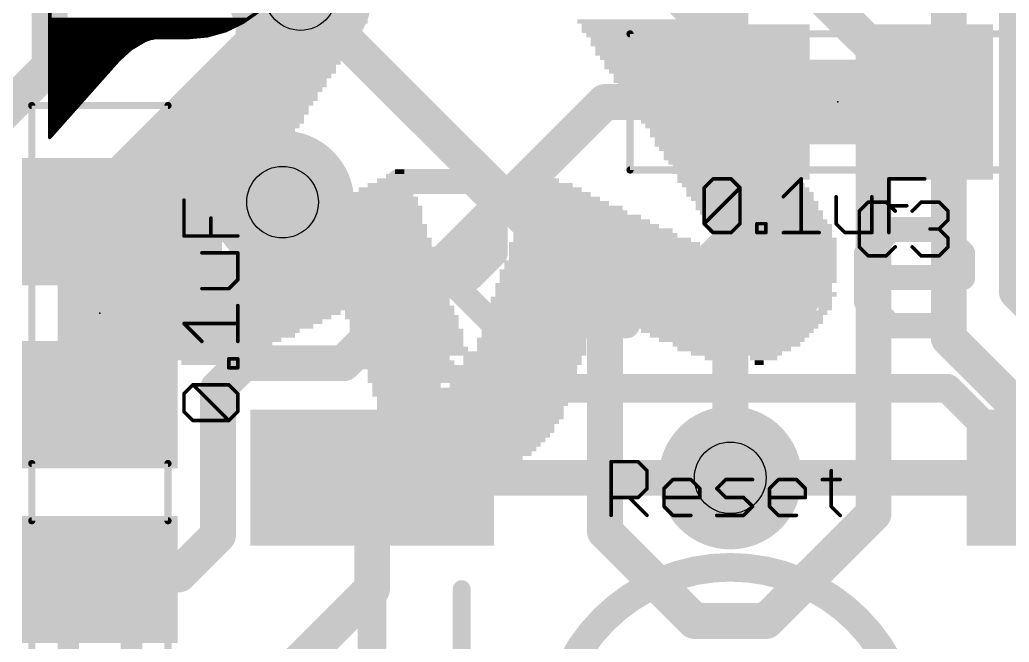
# Model space of a CAD drawing. Extents: x -32 to 75, y -15 to 35.
# Drawn here: x 3.85 to 10.87, y 3.41 to 7.82 of the extents above; entities that cross this region are included whole.
import ezdxf

# ---------------------------------------------------------------- set-up
doc = ezdxf.new("R2010")
doc.units = 0
for name, color, linetype in [('1', 12, 'CONTINUOUS'), ('16', 132, 'CONTINUOUS'), ('18', 110, 'CONTINUOUS'), ('21', 41, 'CONTINUOUS'), ('22', 40, 'CONTINUOUS'), ('23', 53, 'CONTINUOUS'), ('25', 253, 'CONTINUOUS'), ('27', 253, 'CONTINUOUS'), ('29', 253, 'CONTINUOUS'), ('31', 253, 'CONTINUOUS'), ('35', 253, 'CONTINUOUS'), ('39', 12, 'CONTINUOUS'), ('44', 253, 'CONTINUOUS'), ('51', 53, 'CONTINUOUS')]:
    doc.layers.add(name, color=color, linetype=linetype)

# ---------------------------------------------------------------- blocks, each defined once
blk = doc.blocks.new('RECT')
blk.add_solid([(-0.5, -0.5), (0.5, -0.5), (-0.5, 0.5), (0.5, 0.5)])
blk = doc.blocks.new('ROUNDV')
at = {"const_width": 0.5}
blk.add_lwpolyline([(0, -0.25, 1), (0, 0.25, 1), (0, -0.25)], format="xyb", dxfattribs=at)

msp = doc.modelspace()

# ---------------------------------------------------------------- linework, layer by layer
at = {"layer": '1', "const_width": 0.254}
for points in [[(8.89, 7.239), (8.89, 11.0491)], [(4.064, 7.493), (4.064, 9.271)], [(9.9454, 8.9548), (13.1701, 5.73)], [(4.4196, 6.5786), (5.842, 8.001)], [(3.556, 6.985), (4.064, 7.493)], [(9.002, 7.239), (9.002, 7.508)], [(6.1468, 5.3848), (8.001, 7.239)], [(8.001, 7.239), (9.002, 7.239)], [(9.002, 7.239), (8.89, 7.239)], [(4.4196, 6.3904), (4.4196, 6.5786)], [(5.715, 6.3858), (5.715, 6.5278)], [(4.4196, 5.0904), (5.715, 6.3858)], [(5.2578, 5.207), (5.4356, 5.3848)], [(5.4356, 5.3848), (6.1468, 5.3848)], [(5.2578, 4.1656), (5.2578, 5.207)], [(6.35, 4.572), (8.89, 4.572)], [(6.35, 3.7846), (6.35, 4.572)], [(8.89, 4.572), (11.43, 4.572)], [(4.9784, 3.8862), (5.2578, 4.1656)], [(4.4196, 3.8504), (4.4554, 3.8862)], [(4.4554, 3.8862), (4.9784, 3.8862)], [(5.1158, 2.5504), (6.35, 3.7846)]]:
    msp.add_lwpolyline(points, dxfattribs=at)
at = {"layer": '1', "const_width": 0.127}
for points in [[(4.1089, 7.4481, 1), (4.0191, 7.5379)], [(9.0655, 7.508, 1), (8.9385, 7.508)], [(4.0005, 7.493, 1), (4.1275, 7.493)], [(8.001, 7.3025, 1), (8.001, 7.1755)], [(8.0459, 7.1941, 1), (7.9561, 7.2839)], [(8.89, 7.3025, 1), (8.89, 7.1755)], [(8.8265, 7.239, 1), (8.9535, 7.239)], [(8.9385, 7.239, 1), (9.0655, 7.239)], [(9.002, 7.1755, 1), (9.002, 7.3025)], [(9.002, 7.1755, 1), (9.002, 7.3025)], [(4.4831, 6.5786, 1), (4.3561, 6.5786)], [(4.3747, 6.6235, 1), (4.4645, 6.5337)], [(5.7785, 6.5278, 1), (5.6515, 6.5278)], [(5.7599, 6.3409, 1), (5.6701, 6.4307)], [(4.3561, 6.3904, 1), (4.4831, 6.3904)], [(5.6515, 6.3858, 1), (5.7785, 6.3858)], [(5.4356, 5.4483, 1), (5.4356, 5.3213)], [(5.4805, 5.3399, 1), (5.3907, 5.4297)], [(6.1019, 5.4297, 1), (6.1917, 5.3399)], [(6.1468, 5.3213, 1), (6.1468, 5.4483)], [(5.3213, 5.207, 1), (5.1943, 5.207)], [(5.2129, 5.2519, 1), (5.3027, 5.1621)], [(4.3747, 5.1353, 1), (4.4645, 5.0455)], [(6.35, 4.6355, 1), (6.35, 4.5085)], [(6.4135, 4.572, 1), (6.2865, 4.572)], [(8.89, 4.6355, 1), (8.89, 4.5085)], [(8.89, 4.5085, 1), (8.89, 4.6355)], [(5.3027, 4.1207, 1), (5.2129, 4.2105)], [(5.1943, 4.1656, 1), (5.3213, 4.1656)], [(4.4554, 3.9497, 1), (4.4554, 3.8227)], [(4.5003, 3.8413, 1), (4.4105, 3.9311)], [(4.9784, 3.8227, 1), (4.9784, 3.9497)], [(4.3747, 3.8953, 1), (4.4645, 3.8055)], [(4.9335, 3.9311, 1), (5.0233, 3.8413)], [(6.3949, 3.7397, 1), (6.3051, 3.8295)], [(6.2865, 3.7846, 1), (6.4135, 3.7846)]]:
    msp.add_lwpolyline(points, format="xyb", dxfattribs=at)
at = {"layer": '16', "const_width": 0.254}
for points in [[(9.906, 7.62), (6.477, 11.049)], [(8.89, 7.62), (5.969, 10.541)], [(10.922, 5.8928), (10.922, 9.779)], [(10.4394, 8.4836), (10.4394, 5.5626)], [(5.842, 8.001), (8.001, 5.842)], [(8.89, 4.572), (8.89, 7.62)], [(9.906, 4.318), (9.906, 7.62)], [(8.001, 5.842), (8.001, 4.191)], [(12.3698, 4.445), (10.922, 5.8928)], [(10.4394, 5.5626), (12.192, 3.81)], [(9.144, 3.556), (9.906, 4.318)], [(8.001, 4.191), (8.636, 3.556)], [(8.636, 3.556), (9.144, 3.556)]]:
    msp.add_lwpolyline(points, dxfattribs=at)
at = {"layer": '16', "const_width": 0.127}
for points in [[(8.9535, 7.62, 1), (8.8265, 7.62)], [(8.8451, 7.5751, 1), (8.9349, 7.6649)], [(9.9695, 7.62, 1), (9.8425, 7.62)], [(9.8611, 7.5751, 1), (9.9509, 7.6649)], [(8.0645, 5.842, 1), (7.9375, 5.842)], [(10.9669, 5.9377, 1), (10.8771, 5.8479)], [(7.9561, 5.7971, 1), (8.0459, 5.8869)], [(10.8585, 5.8928, 1), (10.9855, 5.8928)], [(10.4843, 5.6075, 1), (10.3945, 5.5177)], [(10.3759, 5.5626, 1), (10.5029, 5.5626)], [(8.8265, 4.572, 1), (8.9535, 4.572)], [(9.9509, 4.2731, 1), (9.8611, 4.3629)], [(9.8425, 4.318, 1), (9.9695, 4.318)], [(8.0459, 4.2359, 1), (7.9561, 4.1461)], [(7.9375, 4.191, 1), (8.0645, 4.191)], [(8.636, 3.6195, 1), (8.636, 3.4925)], [(8.5911, 3.5111, 1), (8.6809, 3.6009)], [(9.0991, 3.6009, 1), (9.1889, 3.5111)], [(9.144, 3.4925, 1), (9.144, 3.6195)]]:
    msp.add_lwpolyline(points, format="xyb", dxfattribs=at)
at = {"layer": '21'}
for points, const_width in [([(4.0641, 8.5039), (4.0641, 6.9875)], 0.0254), ([(5.4357, 7.8054), (5.5514, 7.8871)], 0.0254), ([(4.0641, 7.8232), (5.4609, 7.8232)], 0.0254), ([(4.0641, 7.7978), (5.4201, 7.7978)], 0.0254), ([(5.3127, 7.7454), (5.4357, 7.8054)], 0.0254), ([(4.0641, 7.7724), (5.368, 7.7724)], 0.0254), ([(4.0641, 7.747), (5.3159, 7.747)], 0.0254), ([(4.0641, 7.7216), (5.2274, 7.7216)], 0.0254), ([(5.0445, 7.6962), (5.1808, 7.7086)], 0.0254), ([(5.1808, 7.7086), (5.3127, 7.7454)], 0.0254), ([(4.0641, 7.6962), (5.0445, 7.6962)], 0.0254), ([(4.0641, 7.6708), (4.7311, 7.6708)], 0.0254), ([(4.0641, 7.6454), (4.6884, 7.6454)], 0.0254), ([(4.6385, 7.6157), (4.7397, 7.6759)], 0.0254), ([(4.7397, 7.6759), (4.7769, 7.6894)], 0.0254), ([(4.7769, 7.6894), (4.8159, 7.6962)], 0.0254), ([(4.8159, 7.6962), (5.0445, 7.6962)], 0.0254), ([(4.0641, 7.62), (4.6457, 7.62)], 0.0254), ([(4.0641, 7.5946), (4.6154, 7.5946)], 0.0254), ([(4.0641, 7.5692), (4.5877, 7.5692)], 0.0254), ([(4.5517, 7.5362), (4.6385, 7.6157)], 0.0254), ([(4.0641, 7.5438), (4.56, 7.5438)], 0.0254), ([(4.0641, 6.9875), (4.5517, 7.5362)], 0.0254), ([(4.0641, 7.5184), (4.5359, 7.5184)], 0.0254), ([(4.0641, 7.493), (4.5133, 7.493)], 0.0254), ([(4.0641, 7.4676), (4.4907, 7.4676)], 0.0254), ([(4.0641, 7.4422), (4.4682, 7.4422)], 0.0254), ([(9.652, 7.2085), (9.652, 7.2695)], 0.4064), ([(4.0641, 7.4168), (4.4456, 7.4168)], 0.0254), ([(4.0641, 7.3914), (4.423, 7.3914)], 0.0254), ([(4.0641, 7.366), (4.4005, 7.366)], 0.0254), ([(4.0641, 7.3406), (4.3779, 7.3406)], 0.0254), ([(4.0641, 7.3152), (4.3553, 7.3152)], 0.0254), ([(4.0641, 7.2898), (4.3327, 7.2898)], 0.0254), ([(4.0641, 7.2644), (4.3102, 7.2644)], 0.0254), ([(4.0641, 7.239), (4.2876, 7.239)], 0.0254), ([(4.0641, 7.2136), (4.265, 7.2136)], 0.0254), ([(4.0641, 7.1882), (4.2424, 7.1882)], 0.0254), ([(4.0641, 7.1628), (4.2199, 7.1628)], 0.0254), ([(4.0641, 7.1374), (4.1973, 7.1374)], 0.0254), ([(4.0641, 7.112), (4.1747, 7.112)], 0.0254), ([(4.0641, 7.0866), (4.1522, 7.0866)], 0.0254), ([(4.0641, 7.0612), (4.1296, 7.0612)], 0.0254), ([(4.0641, 7.0358), (4.107, 7.0358)], 0.0254), ([(4.0641, 7.0104), (4.0844, 7.0104)], 0.0254), ([(6.5405, 5.6515), (6.5405, 6.6746)], 0.1778), ([(6.5405, 6.6746), (7.052, 6.6746)], 0.1778), ([(7.052, 6.6746), (7.2225, 6.5041)], 0.1778), ([(7.2225, 6.5041), (7.2225, 6.163)], 0.1778), ([(7.6454, 6.163), (7.816, 6.3335)], 0.1778), ([(7.816, 6.3335), (8.157, 6.3335)], 0.1778), ([(8.157, 6.3335), (8.3275, 6.163)], 0.1778), ([(8.7504, 6.163), (8.9209, 6.3335)], 0.1778), ([(8.9209, 6.3335), (9.4324, 6.3335)], 0.1778), ([(9.8553, 6.163), (10.0258, 6.3335)], 0.1778), ([(10.0258, 6.3335), (10.3669, 6.3335)], 0.1778), ([(10.3669, 6.3335), (10.5374, 6.163)], 0.1778), ([(7.2225, 6.163), (7.052, 5.9925)], 0.1778), ([(7.6454, 5.822), (7.6454, 6.163)], 0.1778), ([(8.3275, 6.163), (8.3275, 5.9925)], 0.1778), ([(8.9209, 5.9925), (8.7504, 6.163)], 0.1778), ([(9.8553, 5.822), (9.8553, 6.163)], 0.1778), ([(10.5374, 6.163), (10.5374, 5.9925)], 0.1778), ([(7.052, 5.9925), (6.5405, 5.9925)], 0.1778), ([(6.8815, 5.9925), (7.2225, 5.6515)], 0.1778), ([(8.3275, 5.9925), (7.6454, 5.9925)], 0.1778), ([(9.2619, 5.9925), (8.9209, 5.9925)], 0.1778), ([(9.4324, 5.822), (9.2619, 5.9925)], 0.1778), ([(10.5374, 5.9925), (9.8553, 5.9925)], 0.1778), ([(4.3891, 5.7404), (4.4501, 5.7404)], 0.4064), ([(7.816, 5.6515), (7.6454, 5.822)], 0.1778), ([(9.2619, 5.6515), (9.4324, 5.822)], 0.1778), ([(10.0258, 5.6515), (9.8553, 5.822)], 0.1778), ([(8.157, 5.6515), (7.816, 5.6515)], 0.1778), ([(8.7504, 5.6515), (9.2619, 5.6515)], 0.1778), ([(10.3669, 5.6515), (10.0258, 5.6515)], 0.1778), ([(7.35, 5.207), (10.43, 5.207)], 0.2032), ([(6.35, 1.427), (6.35, 3.907)], 0.2032)]:
    msp.add_lwpolyline(points, dxfattribs=dict(at, const_width=const_width))
for points, const_width in [([(4.0641, 7.8296, 1), (4.0641, 7.8168)], 0.0127), ([(4.0641, 7.8042, 1), (4.0641, 7.7915)], 0.0127), ([(5.4201, 7.7915, 1), (5.4201, 7.8042)], 0.0127), ([(5.432, 7.8106, 1), (5.4394, 7.8002)], 0.0127), ([(5.4385, 7.7997, 1), (5.4329, 7.8111)], 0.0127), ([(5.4609, 7.8168, 1), (5.4609, 7.8296)], 0.0127), ([(4.0641, 7.7788, 1), (4.0641, 7.766)], 0.0127), ([(4.0641, 7.7534, 1), (4.0641, 7.7407)], 0.0127), ([(4.0641, 7.728, 1), (4.0641, 7.7153)], 0.0127), ([(5.1791, 7.7147, 1), (5.1825, 7.7025)], 0.0127), ([(5.1814, 7.7023, 1), (5.1802, 7.7149)], 0.0127), ([(5.2274, 7.7153, 1), (5.2274, 7.728)], 0.0127), ([(5.3099, 7.7511, 1), (5.3154, 7.7397)], 0.0127), ([(5.3144, 7.7393, 1), (5.311, 7.7515)], 0.0127), ([(5.3159, 7.7407, 1), (5.3159, 7.7534)], 0.0127), ([(5.368, 7.766, 1), (5.368, 7.7788)], 0.0127), ([(4.0641, 7.7026, 1), (4.0641, 7.6898)], 0.0127), ([(4.0641, 7.6772, 1), (4.0641, 7.6645)], 0.0127), ([(4.0641, 7.6518, 1), (4.0641, 7.6391)], 0.0127), ([(4.6884, 7.6391, 1), (4.6884, 7.6518)], 0.0127), ([(4.7311, 7.6645, 1), (4.7311, 7.6772)], 0.0127), ([(4.7375, 7.6819, 1), (4.7419, 7.6699)], 0.0127), ([(4.7429, 7.6704, 1), (4.7365, 7.6814)], 0.0127), ([(4.7758, 7.6956, 1), (4.778, 7.6831)], 0.0127), ([(4.7791, 7.6834, 1), (4.7748, 7.6953)], 0.0127), ([(4.8159, 7.7026, 1), (4.8159, 7.6898)], 0.0127), ([(4.817, 7.6899, 1), (4.8148, 7.7025)], 0.0127), ([(5.0439, 7.7025, 1), (5.0451, 7.6899)], 0.0127), ([(5.0445, 7.6898, 1), (5.0445, 7.7026)], 0.0127), ([(5.0445, 7.6898, 1), (5.0445, 7.7026)], 0.0127), ([(4.0641, 7.6264, 1), (4.0641, 7.6136)], 0.0127), ([(4.0641, 7.601, 1), (4.0641, 7.5883)], 0.0127), ([(4.0641, 7.5756, 1), (4.0641, 7.5629)], 0.0127), ([(4.5877, 7.5629, 1), (4.5877, 7.5756)], 0.0127), ([(4.6154, 7.5883, 1), (4.6154, 7.601)], 0.0127), ([(4.6353, 7.6212, 1), (4.6417, 7.6103)], 0.0127), ([(4.6428, 7.6111, 1), (4.6342, 7.6204)], 0.0127), ([(4.6457, 7.6136, 1), (4.6457, 7.6264)], 0.0127), ([(4.0641, 7.5502, 1), (4.0641, 7.5374)], 0.0127), ([(4.0641, 7.5248, 1), (4.0641, 7.5121)], 0.0127), ([(4.5359, 7.5121, 1), (4.5359, 7.5248)], 0.0127), ([(4.5474, 7.5409, 1), (4.556, 7.5315)], 0.0127), ([(4.5564, 7.532, 1), (4.547, 7.5404)], 0.0127), ([(4.56, 7.5374, 1), (4.56, 7.5502)], 0.0127), ([(4.0641, 7.474, 1), (4.0641, 7.4612)], 0.0127), ([(4.0641, 7.4994, 1), (4.0641, 7.4867)], 0.0127), ([(4.0641, 7.4486, 1), (4.0641, 7.4359)], 0.0127), ([(4.4682, 7.4359, 1), (4.4682, 7.4486)], 0.0127), ([(4.4907, 7.4612, 1), (4.4907, 7.474)], 0.0127), ([(4.5133, 7.4867, 1), (4.5133, 7.4994)], 0.0127), ([(9.7536, 7.2695, 1), (9.5504, 7.2695)], 0.2032), ([(4.0641, 7.3978, 1), (4.0641, 7.385)], 0.0127), ([(4.0641, 7.4232, 1), (4.0641, 7.4104)], 0.0127), ([(4.0641, 7.3724, 1), (4.0641, 7.3597)], 0.0127), ([(4.4005, 7.3597, 1), (4.4005, 7.3724)], 0.0127), ([(4.423, 7.385, 1), (4.423, 7.3978)], 0.0127), ([(4.4456, 7.4104, 1), (4.4456, 7.4232)], 0.0127), ([(4.0641, 7.347, 1), (4.0641, 7.3342)], 0.0127), ([(4.0641, 7.3216, 1), (4.0641, 7.3088)], 0.0127), ([(4.0641, 7.2962, 1), (4.0641, 7.2835)], 0.0127), ([(4.3327, 7.2835, 1), (4.3327, 7.2962)], 0.0127), ([(4.3553, 7.3088, 1), (4.3553, 7.3216)], 0.0127), ([(4.3779, 7.3342, 1), (4.3779, 7.347)], 0.0127), ([(9.5504, 7.2085, 1), (9.7536, 7.2085)], 0.2032), ([(4.0641, 7.2708, 1), (4.0641, 7.258)], 0.0127), ([(4.0641, 7.2454, 1), (4.0641, 7.2327)], 0.0127), ([(4.2876, 7.2327, 1), (4.2876, 7.2454)], 0.0127), ([(4.3102, 7.258, 1), (4.3102, 7.2708)], 0.0127), ([(4.0641, 7.1946, 1), (4.0641, 7.1818)], 0.0127), ([(4.0641, 7.22, 1), (4.0641, 7.2073)], 0.0127), ([(4.0641, 7.1692, 1), (4.0641, 7.1565)], 0.0127), ([(4.2199, 7.1565, 1), (4.2199, 7.1692)], 0.0127), ([(4.2424, 7.1818, 1), (4.2424, 7.1946)], 0.0127), ([(4.265, 7.2073, 1), (4.265, 7.22)], 0.0127), ([(4.0641, 7.1184, 1), (4.0641, 7.1056)], 0.0127), ([(4.0641, 7.1438, 1), (4.0641, 7.1311)], 0.0127), ([(4.0641, 7.093, 1), (4.0641, 7.0803)], 0.0127), ([(4.1522, 7.0803, 1), (4.1522, 7.093)], 0.0127), ([(4.1747, 7.1056, 1), (4.1747, 7.1184)], 0.0127), ([(4.1973, 7.1311, 1), (4.1973, 7.1438)], 0.0127), ([(4.0641, 7.0422, 1), (4.0641, 7.0294)], 0.0127), ([(4.0641, 7.0676, 1), (4.0641, 7.0549)], 0.0127), ([(4.0641, 7.0168, 1), (4.0641, 7.0041)], 0.0127), ([(4.0844, 7.0041, 1), (4.0844, 7.0168)], 0.0127), ([(4.107, 7.0294, 1), (4.107, 7.0422)], 0.0127), ([(4.1296, 7.0549, 1), (4.1296, 7.0676)], 0.0127), ([(4.0577, 6.9875, 1), (4.0705, 6.9875)], 0.0127), ([(4.0594, 6.9917, 1), (4.0688, 6.9833)], 0.0127), ([(6.585, 6.6746, 1), (6.4961, 6.6746)], 0.0889), ([(6.5405, 6.719, 1), (6.5405, 6.6301)], 0.0889), ([(7.0835, 6.706, 1), (7.0206, 6.6431)], 0.0889), ([(7.052, 6.6301, 1), (7.052, 6.719)], 0.0889), ([(7.267, 6.5041, 1), (7.1781, 6.5041)], 0.0889), ([(7.1911, 6.4726, 1), (7.254, 6.5355)], 0.0889), ([(7.816, 6.378, 1), (7.816, 6.2891)], 0.0889), ([(7.8474, 6.3021, 1), (7.7845, 6.365)], 0.0889), ([(8.1884, 6.365, 1), (8.1255, 6.3021)], 0.0889), ([(8.157, 6.2891, 1), (8.157, 6.378)], 0.0889), ([(8.9209, 6.378, 1), (8.9209, 6.2891)], 0.0889), ([(8.9523, 6.3021, 1), (8.8895, 6.365)], 0.0889), ([(9.4324, 6.2891, 1), (9.4324, 6.378)], 0.0889), ([(10.0258, 6.378, 1), (10.0258, 6.2891)], 0.0889), ([(10.0573, 6.3021, 1), (9.9944, 6.365)], 0.0889), ([(10.3983, 6.365, 1), (10.3354, 6.3021)], 0.0889), ([(10.3669, 6.2891, 1), (10.3669, 6.378)], 0.0889), ([(7.254, 6.1316, 1), (7.1911, 6.1945)], 0.0889), ([(7.6899, 6.163, 1), (7.601, 6.163)], 0.0889), ([(8.3719, 6.163, 1), (8.283, 6.163)], 0.0889), ([(8.7818, 6.1945, 1), (8.719, 6.1316)], 0.0889), ([(9.8998, 6.163, 1), (9.8109, 6.163)], 0.0889), ([(10.5818, 6.163, 1), (10.4929, 6.163)], 0.0889), ([(7.1781, 6.163, 1), (7.267, 6.163)], 0.0889), ([(7.614, 6.1945, 1), (7.6769, 6.1316)], 0.0889), ([(8.2961, 6.1316, 1), (8.3589, 6.1945)], 0.0889), ([(8.719, 6.1945, 1), (8.7818, 6.1316)], 0.0889), ([(9.8239, 6.1945, 1), (9.8868, 6.1316)], 0.0889), ([(10.5059, 6.1316, 1), (10.5688, 6.1945)], 0.0889), ([(6.5405, 6.037, 1), (6.5405, 5.9481)], 0.0889), ([(6.913, 6.024, 1), (6.8501, 5.9611)], 0.0889), ([(7.0206, 6.024, 1), (7.0835, 5.9611)], 0.0889), ([(7.052, 5.9481, 1), (7.052, 6.037)], 0.0889), ([(7.6454, 6.037, 1), (7.6454, 5.9481)], 0.0889), ([(8.283, 5.9925, 1), (8.3719, 5.9925)], 0.0889), ([(8.3275, 5.9481, 1), (8.3275, 6.037)], 0.0889), ([(8.9209, 6.037, 1), (8.9209, 5.9481)], 0.0889), ([(8.8895, 5.9611, 1), (8.9523, 6.024)], 0.0889), ([(9.2934, 6.024, 1), (9.2305, 5.9611)], 0.0889), ([(9.2619, 5.9481, 1), (9.2619, 6.037)], 0.0889), ([(9.8553, 6.037, 1), (9.8553, 5.9481)], 0.0889), ([(10.4929, 5.9925, 1), (10.5818, 5.9925)], 0.0889), ([(10.5374, 5.9481, 1), (10.5374, 6.037)], 0.0889), ([(4.3891, 5.842, 1), (4.3891, 5.6388)], 0.2032), ([(4.4501, 5.6388, 1), (4.4501, 5.842)], 0.2032), ([(7.6769, 5.8534, 1), (7.614, 5.7906)], 0.0889), ([(9.4639, 5.7906, 1), (9.401, 5.8534)], 0.0889), ([(9.401, 5.7906, 1), (9.4639, 5.8534)], 0.0889), ([(9.8868, 5.8534, 1), (9.8239, 5.7906)], 0.0889), ([(7.601, 5.822, 1), (7.6899, 5.822)], 0.0889), ([(9.8109, 5.822, 1), (9.8998, 5.822)], 0.0889), ([(6.4961, 5.6515, 1), (6.585, 5.6515)], 0.0889), ([(7.1911, 5.6201, 1), (7.254, 5.6829)], 0.0889), ([(7.816, 5.696, 1), (7.816, 5.6071)], 0.0889), ([(7.7845, 5.6201, 1), (7.8474, 5.6829)], 0.0889), ([(8.157, 5.6071, 1), (8.157, 5.696)], 0.0889), ([(8.7504, 5.696, 1), (8.7504, 5.6071)], 0.0889), ([(9.2305, 5.6829, 1), (9.2934, 5.6201)], 0.0889), ([(9.2619, 5.6071, 1), (9.2619, 5.696)], 0.0889), ([(10.0258, 5.696, 1), (10.0258, 5.6071)], 0.0889), ([(9.9944, 5.6201, 1), (10.0573, 5.6829)], 0.0889), ([(10.3669, 5.6071, 1), (10.3669, 5.696)], 0.0889), ([(7.35, 5.2578, 1), (7.35, 5.1562)], 0.1016), ([(10.43, 5.1562, 1), (10.43, 5.2578)], 0.1016), ([(6.4008, 3.907, 1), (6.2992, 3.907)], 0.1016), ([(8.89, 1.397, 1), (8.89, 3.937, 1), (8.89, 1.397)], 0.2032)]:
    msp.add_lwpolyline(points, format="xyb", dxfattribs=dict(at, const_width=const_width))
at = {"layer": '23'}
for p in [(9.652, 7.239), (4.064, 6.985), (4.4196, 5.7404)]:
    msp.add_point(p, dxfattribs=at)
at = {"layer": '25', "const_width": 0.0254}
for points in [[(9.8688, 6.5281), (9.8053, 6.4646)], [(9.9959, 6.5281), (9.8688, 6.5281)], [(10.0595, 6.4646), (9.9959, 6.5281)], [(10.1795, 6.4646), (10.243, 6.5281)], [(10.243, 6.5281), (10.3702, 6.5281)], [(10.3702, 6.5281), (10.4337, 6.4646)], [(9.8053, 6.4646), (9.8053, 6.2104)], [(10.4337, 6.4646), (10.4337, 6.401)], [(10.4337, 6.401), (10.3702, 6.3375)], [(10.3702, 6.3375), (10.3066, 6.3375)], [(10.3702, 6.3375), (10.4337, 6.2739)], [(10.4337, 6.2739), (10.4337, 6.2104)], [(9.8053, 6.2104), (9.8688, 6.1468)], [(9.9959, 6.1468), (10.0595, 6.2104)], [(10.243, 6.1468), (10.1795, 6.2104)], [(10.4337, 6.2104), (10.3702, 6.1468)], [(9.8688, 6.1468), (9.9959, 6.1468)], [(10.3702, 6.1468), (10.243, 6.1468)]]:
    msp.add_lwpolyline(points, dxfattribs=at)
at = {"layer": '25', "const_width": 0.0127}
for points in [[(9.8688, 6.5345, 1), (9.8688, 6.5218)], [(9.8733, 6.5236, 1), (9.8643, 6.5326)], [(10.0004, 6.5326, 1), (9.9915, 6.5236)], [(9.9959, 6.5218, 1), (9.9959, 6.5345)], [(10.243, 6.5345, 1), (10.243, 6.5218)], [(10.2475, 6.5236, 1), (10.2386, 6.5326)], [(10.3746, 6.5326, 1), (10.3657, 6.5236)], [(10.3702, 6.5218, 1), (10.3702, 6.5345)], [(9.8116, 6.4646, 1), (9.7989, 6.4646)], [(9.8008, 6.4691, 1), (9.8098, 6.4601)], [(10.055, 6.4601, 1), (10.064, 6.4691)], [(10.175, 6.4691, 1), (10.184, 6.4601)], [(10.4401, 6.4646, 1), (10.4274, 6.4646)], [(10.4292, 6.4601, 1), (10.4382, 6.4691)], [(10.4274, 6.401, 1), (10.4401, 6.401)], [(10.4382, 6.3965, 1), (10.4292, 6.4055)], [(10.3066, 6.3438, 1), (10.3066, 6.3311)], [(10.3746, 6.342, 1), (10.3657, 6.333)], [(10.3657, 6.342, 1), (10.3746, 6.333)], [(10.3702, 6.3311, 1), (10.3702, 6.3438)], [(10.4401, 6.2739, 1), (10.4274, 6.2739)], [(10.4292, 6.2694, 1), (10.4382, 6.2784)], [(9.8098, 6.2148, 1), (9.8008, 6.2059)], [(9.7989, 6.2104, 1), (9.8116, 6.2104)], [(10.064, 6.2059, 1), (10.055, 6.2148)], [(10.184, 6.2148, 1), (10.175, 6.2059)], [(10.4274, 6.2104, 1), (10.4401, 6.2104)], [(10.4382, 6.2059, 1), (10.4292, 6.2148)], [(9.8688, 6.1532, 1), (9.8688, 6.1405)], [(9.8643, 6.1423, 1), (9.8733, 6.1513)], [(9.9915, 6.1513, 1), (10.0004, 6.1423)], [(9.9959, 6.1405, 1), (9.9959, 6.1532)], [(10.243, 6.1532, 1), (10.243, 6.1405)], [(10.2386, 6.1423, 1), (10.2475, 6.1513)], [(10.3657, 6.1513, 1), (10.3746, 6.1423)], [(10.3702, 6.1405, 1), (10.3702, 6.1532)]]:
    msp.add_lwpolyline(points, format="xyb", dxfattribs=at)
at = {"layer": '27', "const_width": 0.0254}
for points in [[(8.7047, 6.6297), (8.7682, 6.6932)], [(8.7682, 6.6932), (8.8953, 6.6932)], [(8.8953, 6.6932), (8.9589, 6.6297)], [(9.266, 6.5661), (9.3931, 6.6932)], [(9.3931, 6.6932), (9.3931, 6.3119)], [(10.0144, 6.3119), (10.0144, 6.6932)], [(10.0144, 6.6932), (10.2686, 6.6932)], [(8.7047, 6.3755), (8.7047, 6.6297)], [(8.7047, 6.3755), (8.9589, 6.6297)], [(8.9589, 6.6297), (8.9589, 6.3755)], [(5.0162, 6.2881), (5.0162, 6.5423)], [(9.6402, 6.5661), (9.6402, 6.3755)], [(9.8944, 6.3119), (9.8944, 6.5661)], [(10.0144, 6.5026), (10.1415, 6.5026)], [(5.2068, 6.2881), (5.2068, 6.4152)], [(8.7682, 6.3119), (8.7047, 6.3755)], [(8.9589, 6.3755), (8.8953, 6.3119)], [(9.0789, 6.3119), (9.0789, 6.3755)], [(9.0789, 6.3755), (9.1424, 6.3755)], [(9.1424, 6.3755), (9.1424, 6.3119)], [(9.6402, 6.3755), (9.7037, 6.3119)], [(8.8953, 6.3119), (8.7682, 6.3119)], [(9.1424, 6.3119), (9.0789, 6.3119)], [(9.266, 6.3119), (9.5202, 6.3119)], [(9.7037, 6.3119), (9.8944, 6.3119)], [(5.3975, 6.2881), (5.0162, 6.2881)], [(5.3975, 6.1681), (5.1433, 6.1681)], [(5.3975, 5.9775), (5.3975, 6.1681)], [(5.3339, 5.9139), (5.3975, 5.9775)], [(5.1433, 5.9139), (5.3339, 5.9139)], [(5.3975, 5.5397), (5.3975, 5.7939)], [(5.1433, 5.5397), (5.0162, 5.6668)], [(5.0162, 5.6668), (5.3975, 5.6668)], [(5.3339, 5.3526), (5.3339, 5.4162)], [(5.3339, 5.4162), (5.3975, 5.4162)], [(5.3975, 5.4162), (5.3975, 5.3526)], [(5.3975, 5.3526), (5.3339, 5.3526)], [(5.0162, 5.1691), (5.0797, 5.2326)], [(5.0797, 5.2326), (5.3339, 5.2326)], [(5.3339, 4.9784), (5.0797, 5.2326)], [(5.3339, 5.2326), (5.3975, 5.1691)], [(5.0162, 5.042), (5.0162, 5.1691)], [(5.3975, 5.1691), (5.3975, 5.042)], [(5.0797, 4.9784), (5.0162, 5.042)], [(5.3975, 5.042), (5.3339, 4.9784)], [(5.3339, 4.9784), (5.0797, 4.9784)], [(8.0454, 4.3053), (8.0454, 4.6866)], [(8.0454, 4.6866), (8.2361, 4.6866)], [(8.2361, 4.6866), (8.2996, 4.6231)], [(8.2996, 4.6231), (8.2996, 4.496)], [(9.6058, 4.6231), (9.6058, 4.3689)], [(8.4196, 4.496), (8.4832, 4.5595)], [(8.4832, 4.5595), (8.6103, 4.5595)], [(8.6103, 4.5595), (8.6738, 4.496)], [(8.7938, 4.496), (8.8574, 4.5595)], [(8.8574, 4.5595), (9.048, 4.5595)], [(9.168, 4.496), (9.2316, 4.5595)], [(9.2316, 4.5595), (9.3587, 4.5595)], [(9.3587, 4.5595), (9.4222, 4.496)], [(9.5422, 4.5595), (9.6693, 4.5595)], [(8.2996, 4.496), (8.2361, 4.4324)], [(8.4196, 4.3689), (8.4196, 4.496)], [(8.6738, 4.496), (8.6738, 4.4324)], [(8.8574, 4.4324), (8.7938, 4.496)], [(9.168, 4.3689), (9.168, 4.496)], [(9.4222, 4.496), (9.4222, 4.4324)], [(8.2361, 4.4324), (8.0454, 4.4324)], [(8.1725, 4.4324), (8.2996, 4.3053)], [(8.6738, 4.4324), (8.4196, 4.4324)], [(8.9845, 4.4324), (8.8574, 4.4324)], [(9.048, 4.3689), (8.9845, 4.4324)], [(9.4222, 4.4324), (9.168, 4.4324)], [(8.4832, 4.3053), (8.4196, 4.3689)], [(8.9845, 4.3053), (9.048, 4.3689)], [(9.2316, 4.3053), (9.168, 4.3689)], [(9.6058, 4.3689), (9.6693, 4.3053)], [(8.6103, 4.3053), (8.4832, 4.3053)], [(8.7938, 4.3053), (8.9845, 4.3053)], [(9.3587, 4.3053), (9.2316, 4.3053)]]:
    msp.add_lwpolyline(points, dxfattribs=at)
at = {"layer": '27', "const_width": 0.0127}
for points in [[(8.7682, 6.6996, 1), (8.7682, 6.6869)], [(8.7727, 6.6887, 1), (8.7637, 6.6977)], [(8.8998, 6.6977, 1), (8.8908, 6.6887)], [(8.8953, 6.6869, 1), (8.8953, 6.6996)], [(9.3994, 6.6932, 1), (9.3867, 6.6932)], [(9.3976, 6.6887, 1), (9.3886, 6.6977)], [(10.0207, 6.6932, 1), (10.008, 6.6932)], [(10.0144, 6.6996, 1), (10.0144, 6.6869)], [(10.2686, 6.6869, 1), (10.2686, 6.6996)], [(8.711, 6.6297, 1), (8.6983, 6.6297)], [(8.7002, 6.6342, 1), (8.7092, 6.6252)], [(8.9652, 6.6297, 1), (8.9525, 6.6297)], [(8.9634, 6.6252, 1), (8.9544, 6.6342)], [(8.9544, 6.6252, 1), (8.9634, 6.6342)], [(5.0225, 6.5423, 1), (5.0098, 6.5423)], [(9.2615, 6.5706, 1), (9.2705, 6.5616)], [(9.6465, 6.5661, 1), (9.6338, 6.5661)], [(9.9007, 6.5661, 1), (9.888, 6.5661)], [(10.0144, 6.5089, 1), (10.0144, 6.4962)], [(10.1415, 6.4962, 1), (10.1415, 6.5089)], [(5.2132, 6.4152, 1), (5.2005, 6.4152)], [(8.7092, 6.3799, 1), (8.7002, 6.371)], [(8.7002, 6.3799, 1), (8.7092, 6.371)], [(8.9634, 6.371, 1), (8.9544, 6.3799)], [(9.0852, 6.3755, 1), (9.0725, 6.3755)], [(9.0789, 6.3818, 1), (9.0789, 6.3691)], [(9.1488, 6.3755, 1), (9.1361, 6.3755)], [(9.1424, 6.3691, 1), (9.1424, 6.3818)], [(9.6447, 6.3799, 1), (9.6357, 6.371)], [(8.6983, 6.3755, 1), (8.711, 6.3755)], [(8.7682, 6.3183, 1), (8.7682, 6.3056)], [(8.7637, 6.3074, 1), (8.7727, 6.3164)], [(8.8908, 6.3164, 1), (8.8998, 6.3074)], [(8.8953, 6.3056, 1), (8.8953, 6.3183)], [(8.9525, 6.3755, 1), (8.9652, 6.3755)], [(9.0725, 6.3119, 1), (9.0852, 6.3119)], [(9.0789, 6.3183, 1), (9.0789, 6.3056)], [(9.1361, 6.3119, 1), (9.1488, 6.3119)], [(9.1424, 6.3056, 1), (9.1424, 6.3183)], [(9.266, 6.3183, 1), (9.266, 6.3056)], [(9.3867, 6.3119, 1), (9.3994, 6.3119)], [(9.5202, 6.3056, 1), (9.5202, 6.3183)], [(9.6338, 6.3755, 1), (9.6465, 6.3755)], [(9.7037, 6.3183, 1), (9.7037, 6.3056)], [(9.6992, 6.3074, 1), (9.7082, 6.3164)], [(9.888, 6.3119, 1), (9.9007, 6.3119)], [(9.8944, 6.3056, 1), (9.8944, 6.3183)], [(10.008, 6.3119, 1), (10.0207, 6.3119)], [(5.0098, 6.2881, 1), (5.0225, 6.2881)], [(5.0162, 6.2945, 1), (5.0162, 6.2818)], [(5.2005, 6.2881, 1), (5.2132, 6.2881)], [(5.3975, 6.2818, 1), (5.3975, 6.2945)], [(5.1433, 6.1745, 1), (5.1433, 6.1618)], [(5.4039, 6.1681, 1), (5.3911, 6.1681)], [(5.3975, 6.1618, 1), (5.3975, 6.1745)], [(5.3911, 5.9775, 1), (5.4039, 5.9775)], [(5.402, 5.973, 1), (5.393, 5.982)], [(5.1433, 5.9203, 1), (5.1433, 5.9076)], [(5.3295, 5.9184, 1), (5.3384, 5.9094)], [(5.3339, 5.9076, 1), (5.3339, 5.9203)], [(5.4039, 5.7939, 1), (5.3911, 5.7939)], [(5.0207, 5.6713, 1), (5.0117, 5.6623)], [(5.0162, 5.6732, 1), (5.0162, 5.6605)], [(5.3975, 5.6605, 1), (5.3975, 5.6732)], [(5.1388, 5.5352, 1), (5.1478, 5.5442)], [(5.3911, 5.5397, 1), (5.4039, 5.5397)], [(5.3339, 5.4225, 1), (5.3339, 5.4098)], [(5.3403, 5.4162, 1), (5.3276, 5.4162)], [(5.4039, 5.4162, 1), (5.3911, 5.4162)], [(5.3975, 5.4098, 1), (5.3975, 5.4225)], [(5.3339, 5.359, 1), (5.3339, 5.3463)], [(5.3276, 5.3526, 1), (5.3403, 5.3526)], [(5.3911, 5.3526, 1), (5.4039, 5.3526)], [(5.3975, 5.3463, 1), (5.3975, 5.359)], [(5.0797, 5.239, 1), (5.0797, 5.2263)], [(5.0842, 5.2371, 1), (5.0752, 5.2281)], [(5.0842, 5.2281, 1), (5.0752, 5.2371)], [(5.3384, 5.2371, 1), (5.3295, 5.2281)], [(5.3339, 5.2263, 1), (5.3339, 5.239)], [(5.0225, 5.1691, 1), (5.0098, 5.1691)], [(5.0117, 5.1736, 1), (5.0207, 5.1646)], [(5.4039, 5.1691, 1), (5.3911, 5.1691)], [(5.393, 5.1646, 1), (5.402, 5.1736)], [(5.0207, 5.0464, 1), (5.0117, 5.0375)], [(5.402, 5.0375, 1), (5.393, 5.0464)], [(5.0098, 5.042, 1), (5.0225, 5.042)], [(5.0797, 4.9848, 1), (5.0797, 4.9721)], [(5.0752, 4.9739, 1), (5.0842, 4.9829)], [(5.3295, 4.9829, 1), (5.3384, 4.9739)], [(5.3295, 4.9739, 1), (5.3384, 4.9829)], [(5.3339, 4.9721, 1), (5.3339, 4.9848)], [(5.3911, 5.042, 1), (5.4039, 5.042)], [(8.0517, 4.6866, 1), (8.039, 4.6866)], [(8.0454, 4.693, 1), (8.0454, 4.6803)], [(8.2405, 4.6911, 1), (8.2316, 4.6821)], [(8.2361, 4.6803, 1), (8.2361, 4.693)], [(8.306, 4.6231, 1), (8.2933, 4.6231)], [(8.2951, 4.6186, 1), (8.3041, 4.6276)], [(9.6121, 4.6231, 1), (9.5994, 4.6231)], [(8.4832, 4.5659, 1), (8.4832, 4.5532)], [(8.4876, 4.555, 1), (8.4787, 4.564)], [(8.6148, 4.564, 1), (8.6058, 4.555)], [(8.6103, 4.5532, 1), (8.6103, 4.5659)], [(8.8574, 4.5659, 1), (8.8574, 4.5532)], [(8.8619, 4.555, 1), (8.8529, 4.564)], [(9.048, 4.5532, 1), (9.048, 4.5659)], [(9.2316, 4.5659, 1), (9.2316, 4.5532)], [(9.2361, 4.555, 1), (9.2271, 4.564)], [(9.3632, 4.564, 1), (9.3542, 4.555)], [(9.3587, 4.5532, 1), (9.3587, 4.5659)], [(9.5422, 4.5659, 1), (9.5422, 4.5532)], [(9.6693, 4.5532, 1), (9.6693, 4.5659)], [(8.2933, 4.496, 1), (8.306, 4.496)], [(8.3041, 4.4915, 1), (8.2951, 4.5005)], [(8.4151, 4.5005, 1), (8.4241, 4.4915)], [(8.426, 4.496, 1), (8.4133, 4.496)], [(8.6802, 4.496, 1), (8.6675, 4.496)], [(8.6693, 4.4915, 1), (8.6783, 4.5005)], [(8.7983, 4.5005, 1), (8.7893, 4.4915)], [(8.7893, 4.5005, 1), (8.7983, 4.4915)], [(9.1635, 4.5005, 1), (9.1725, 4.4915)], [(9.1744, 4.496, 1), (9.1617, 4.496)], [(9.4286, 4.496, 1), (9.4159, 4.496)], [(9.4177, 4.4915, 1), (9.4267, 4.5005)], [(8.0454, 4.4388, 1), (8.0454, 4.4261)], [(8.177, 4.4369, 1), (8.168, 4.4279)], [(8.2316, 4.4369, 1), (8.2405, 4.4279)], [(8.2361, 4.4261, 1), (8.2361, 4.4388)], [(8.4196, 4.4388, 1), (8.4196, 4.4261)], [(8.6675, 4.4324, 1), (8.6802, 4.4324)], [(8.6738, 4.4261, 1), (8.6738, 4.4388)], [(8.8574, 4.4388, 1), (8.8574, 4.4261)], [(8.8529, 4.4279, 1), (8.8619, 4.4369)], [(8.989, 4.4369, 1), (8.98, 4.4279)], [(8.9845, 4.4261, 1), (8.9845, 4.4388)], [(9.168, 4.4388, 1), (9.168, 4.4261)], [(9.4159, 4.4324, 1), (9.4286, 4.4324)], [(9.4222, 4.4261, 1), (9.4222, 4.4388)], [(8.4241, 4.3733, 1), (8.4151, 4.3644)], [(8.4133, 4.3689, 1), (8.426, 4.3689)], [(9.0525, 4.3644, 1), (9.0435, 4.3733)], [(9.0435, 4.3644, 1), (9.0525, 4.3733)], [(9.1725, 4.3733, 1), (9.1635, 4.3644)], [(9.1617, 4.3689, 1), (9.1744, 4.3689)], [(9.5994, 4.3689, 1), (9.6121, 4.3689)], [(9.6103, 4.3733, 1), (9.6013, 4.3644)], [(8.039, 4.3053, 1), (8.0517, 4.3053)], [(8.2951, 4.3008, 1), (8.3041, 4.3098)], [(8.4832, 4.3117, 1), (8.4832, 4.2989)], [(8.4787, 4.3008, 1), (8.4876, 4.3098)], [(8.6103, 4.2989, 1), (8.6103, 4.3117)], [(8.7938, 4.3117, 1), (8.7938, 4.2989)], [(8.98, 4.3098, 1), (8.989, 4.3008)], [(8.9845, 4.2989, 1), (8.9845, 4.3117)], [(9.2316, 4.3117, 1), (9.2316, 4.2989)], [(9.2271, 4.3008, 1), (9.2361, 4.3098)], [(9.3587, 4.2989, 1), (9.3587, 4.3117)], [(9.6648, 4.3008, 1), (9.6738, 4.3098)]]:
    msp.add_lwpolyline(points, format="xyb", dxfattribs=at)
at = {"layer": '39', "const_width": 0.0508}
for points in [[(8.179, 6.756), (8.179, 7.722)], [(8.179, 7.722), (11.125, 7.722)], [(3.9366, 4.2674), (3.9366, 7.2134)], [(3.9366, 7.2134), (4.9026, 7.2134)], [(4.9026, 7.2134), (4.9026, 4.2674)], [(11.125, 6.756), (8.179, 6.756)], [(3.9366, 1.7274), (3.9366, 4.6734)], [(3.9366, 4.6734), (4.9026, 4.6734)], [(4.9026, 4.6734), (4.9026, 1.7274)], [(4.9026, 4.2674), (3.9366, 4.2674)]]:
    msp.add_lwpolyline(points, dxfattribs=at)
at = {"layer": '39', "const_width": 0.0254}
for points in [[(8.1917, 7.722, 1), (8.1663, 7.722)], [(8.179, 7.7347, 1), (8.179, 7.7093)], [(3.9493, 7.2134, 1), (3.9239, 7.2134)], [(3.9366, 7.2261, 1), (3.9366, 7.2007)], [(4.9153, 7.2134, 1), (4.8899, 7.2134)], [(4.9026, 7.2007, 1), (4.9026, 7.2261)], [(8.179, 6.7687, 1), (8.179, 6.7433)], [(8.1663, 6.756, 1), (8.1917, 6.756)], [(3.9493, 4.6734, 1), (3.9239, 4.6734)], [(3.9366, 4.6861, 1), (3.9366, 4.6607)], [(4.9153, 4.6734, 1), (4.8899, 4.6734)], [(4.9026, 4.6607, 1), (4.9026, 4.6861)], [(3.9366, 4.2801, 1), (3.9366, 4.2547)], [(3.9239, 4.2674, 1), (3.9493, 4.2674)], [(4.8899, 4.2674, 1), (4.9153, 4.2674)], [(4.9026, 4.2547, 1), (4.9026, 4.2801)]]:
    msp.add_lwpolyline(points, format="xyb", dxfattribs=at)
at = {"layer": '44'}
for centre in [(5.842, 8.001), (5.715, 6.5278), (8.89, 4.572)]:
    msp.add_circle(centre, 0.254, dxfattribs=at)
at = {"layer": '51'}
for points, const_width in [([(9.407, 7.463), (9.897, 7.463)], 0.1524), ([(9.897, 7.015), (9.407, 7.015)], 0.1524), ([(4.1956, 5.4954), (4.1956, 5.9854)], 0.1524), ([(4.6436, 5.9854), (4.6436, 5.4954)], 0.1524), ([(6.35, 4.207), (7.35, 5.207)], 0.2032), ([(10.43, 5.207), (11.43, 4.207)], 0.2032), ([(6.985, 2.897), (6.985, 3.782)], 0.127), ([(4.1956, 2.9554), (4.1956, 3.4454)], 0.1524), ([(4.6436, 3.4454), (4.6436, 2.9554)], 0.1524)]:
    msp.add_lwpolyline(points, dxfattribs=dict(at, const_width=const_width))
for points, const_width in [([(9.407, 7.5011, 1), (9.407, 7.4249)], 0.0762), ([(9.897, 7.4249, 1), (9.897, 7.5011)], 0.0762), ([(9.407, 7.0531, 1), (9.407, 6.9769)], 0.0762), ([(9.897, 6.9769, 1), (9.897, 7.0531)], 0.0762), ([(4.2337, 5.9854, 1), (4.1575, 5.9854)], 0.0762), ([(4.6817, 5.9854, 1), (4.6055, 5.9854)], 0.0762), ([(4.1575, 5.4954, 1), (4.2337, 5.4954)], 0.0762), ([(4.6055, 5.4954, 1), (4.6817, 5.4954)], 0.0762), ([(7.3859, 5.1711, 1), (7.3141, 5.2429)], 0.1016), ([(10.4659, 5.2429, 1), (10.3941, 5.1711)], 0.1016), ([(6.3141, 4.2429, 1), (6.3859, 4.1711)], 0.1016), ([(7.0168, 3.782, 1), (6.9533, 3.782)], 0.0635), ([(4.2337, 3.4454, 1), (4.1575, 3.4454)], 0.0762), ([(4.6817, 3.4454, 1), (4.6055, 3.4454)], 0.0762)]:
    msp.add_lwpolyline(points, format="xyb", dxfattribs=dict(at, const_width=const_width))

# ---------------------------------------------------------------- block references
at = {"layer": '1'}
for p, xscale, yscale, rotation in [((9.002, 7.239), 0.7, 0.9, 180), ((10.302, 7.239), 0.7, 0.9, 180), ((4.4196, 6.3904), 0.7, 0.9, 90), ((4.4196, 5.0904), 0.7, 0.9, 90), ((6.35, 4.572), 0.762, 1.524, 270), ((11.43, 4.572), 0.762, 1.524, 270), ((4.4196, 3.8504), 0.7, 0.9, 90)]:
    msp.add_blockref('RECT', p, dxfattribs=dict(at, xscale=xscale, yscale=yscale, rotation=rotation))
at = {"layer": '18', "xscale": 1.016, "yscale": 1.016}
for p in [(5.842, 8.001), (5.842, 8.001), (5.715, 6.5278), (5.715, 6.5278), (8.89, 4.572), (8.89, 4.572)]:
    msp.add_blockref('ROUNDV', p, dxfattribs=at)
at = {"layer": '22', "rotation": 180}
for p, xscale, yscale in [((5.8515, 7.7776), 0.8715, 0.0323), ((5.8838, 7.8099), 0.8715, 0.0323), ((8.2399, 7.8099), 0.8715, 0.0323), ((8.2721, 7.7776), 0.8715, 0.0323), ((5.8193, 7.7453), 0.8715, 0.0323), ((5.8193, 7.7131), 0.8715, 0.0323), ((8.2721, 7.7453), 0.8715, 0.0323), ((8.3044, 7.7131), 0.8715, 0.0323), ((5.7709, 7.6486), 0.9037, 0.0323), ((5.787, 7.6808), 0.8715, 0.0323), ((8.3367, 7.6808), 0.8715, 0.0323), ((8.3367, 7.6486), 0.8715, 0.0323), ((5.7225, 7.5841), 0.8715, 0.0323), ((5.7548, 7.6163), 0.8715, 0.0323), ((8.3689, 7.6163), 0.8715, 0.0323), ((8.3689, 7.5841), 0.8715, 0.0323), ((5.6902, 7.5195), 0.8715, 0.0323), ((5.7064, 7.5518), 0.9037, 0.0323), ((8.4012, 7.5518), 0.8715, 0.0323), ((8.4334, 7.5195), 0.8715, 0.0323), ((5.6256, 7.4226), 0.8712, 0.0325), ((5.6579, 7.4873), 0.8712, 0.0323), ((5.6579, 7.455), 0.8712, 0.0323), ((8.4334, 7.4873), 0.8715, 0.0323), ((8.4657, 7.455), 0.8715, 0.0323), ((8.498, 7.4226), 0.8715, 0.0325), ((5.5933, 7.3903), 0.8712, 0.0323), ((5.5933, 7.358), 0.8712, 0.0323), ((8.498, 7.3903), 0.8715, 0.0323), ((8.5302, 7.358), 0.8715, 0.0323), ((5.5287, 7.2935), 0.8715, 0.0323), ((5.5611, 7.3257), 0.8712, 0.0323), ((8.5626, 7.3257), 0.8712, 0.0323), ((8.5787, 7.2935), 0.839, 0.0323), ((5.4964, 7.229), 0.8715, 0.0323), ((5.5287, 7.2612), 0.8715, 0.0323), ((8.5949, 7.2612), 0.8712, 0.0323), ((8.611, 7.229), 0.9035, 0.0323), ((5.4642, 7.1645), 0.8715, 0.0323), ((5.4803, 7.1967), 0.8392, 0.0323), ((8.6271, 7.1967), 0.8712, 0.0323), ((8.6594, 7.1645), 0.8712, 0.0323), ((5.4319, 7.1322), 0.8715, 0.0323), ((5.4319, 7.0999), 0.8715, 0.0323), ((8.6918, 7.1322), 0.8715, 0.0323), ((8.6918, 7.0999), 0.8715, 0.0323), ((5.3674, 7.0354), 0.8715, 0.0323), ((5.3674, 7.0032), 0.8715, 0.0323), ((5.3997, 7.0677), 0.8715, 0.0323), ((8.724, 7.0677), 0.8715, 0.0323), ((8.7401, 7.0354), 0.8392, 0.0323), ((8.7563, 7.0032), 0.8715, 0.0323), ((5.3029, 6.9385), 0.8715, 0.0325), ((5.3351, 6.9709), 0.8715, 0.0323), ((8.7885, 6.9709), 0.8715, 0.0323), ((8.7885, 6.9385), 0.8715, 0.0325), ((5.2706, 6.8739), 0.8715, 0.0323), ((5.3029, 6.9061), 0.8715, 0.0323), ((8.8208, 6.9061), 0.8715, 0.0323), ((8.853, 6.8739), 0.8715, 0.0323), ((5.2384, 6.8094), 0.8715, 0.0323), ((5.2706, 6.8416), 0.8715, 0.0323), ((8.853, 6.8416), 0.8715, 0.0323), ((8.8853, 6.8094), 0.8715, 0.0323), ((5.19, 6.7448), 0.9037, 0.0323), ((5.2061, 6.7771), 0.8715, 0.0323), ((6.5453, 6.7448), 0.0645, 0.0323), ((8.9176, 6.7771), 0.8715, 0.0323), ((8.9176, 6.7448), 0.8715, 0.0323), ((5.1415, 6.6803), 0.8712, 0.0323), ((5.1737, 6.7126), 0.8712, 0.0323), ((6.5132, 6.6803), 0.2583, 0.0323), ((6.5293, 6.7126), 0.1615, 0.0323), ((7.546, 6.7126), 0.1293, 0.0323), ((7.5782, 6.6803), 0.1938, 0.0323), ((8.9498, 6.7126), 0.8715, 0.0323), ((8.9498, 6.6803), 0.8715, 0.0323), ((5.077, 6.5836), 0.8712, 0.0323), ((5.1253, 6.6481), 0.9035, 0.0323), ((5.1092, 6.6158), 0.8712, 0.0323), ((6.4003, 6.5836), 0.4841, 0.0323), ((6.4487, 6.6158), 0.3874, 0.0323), ((6.4809, 6.6481), 0.3228, 0.0323), ((7.675, 6.5836), 0.4519, 0.0323), ((7.6266, 6.6481), 0.2906, 0.0323), ((7.6589, 6.6158), 0.3551, 0.0323), ((8.9821, 6.6481), 0.8715, 0.0323), ((9.0143, 6.6158), 0.8715, 0.0323), ((9.0305, 6.5836), 0.9037, 0.0323), ((5.0607, 6.5513), 0.9037, 0.0323), ((5.0446, 6.519), 0.8715, 0.0323), ((6.3518, 6.519), 0.6457, 0.0323), ((6.4003, 6.5513), 0.5486, 0.0323), ((7.7234, 6.519), 0.6132, 0.0323), ((7.7073, 6.5513), 0.5164, 0.0323), ((9.0467, 6.5513), 0.8712, 0.0323), ((9.079, 6.519), 0.8712, 0.0323), ((5.0284, 6.4868), 0.9037, 0.0323), ((5.0123, 6.4545), 0.8715, 0.0323), ((6.3034, 6.4545), 0.807, 0.0323), ((6.3357, 6.4868), 0.7424, 0.0323), ((7.7719, 6.4868), 0.7102, 0.0323), ((7.788, 6.4545), 0.7424, 0.0323), ((9.079, 6.4868), 0.8712, 0.0323), ((9.1112, 6.4545), 0.8712, 0.0323), ((4.9478, 6.3898), 0.8715, 0.0323), ((4.9801, 6.4221), 0.8715, 0.0325), ((6.2389, 6.3898), 0.936, 0.0323), ((6.2711, 6.4221), 0.8715, 0.0325), ((7.8203, 6.4221), 0.8715, 0.0325), ((7.8525, 6.3898), 0.936, 0.0323), ((9.1274, 6.4221), 0.839, 0.0325), ((9.1435, 6.3898), 0.8712, 0.0323), ((4.9478, 6.3575), 0.8715, 0.0323), ((4.9317, 6.3252), 0.8392, 0.0323), ((6.1742, 6.3252), 1.1298, 0.0323), ((6.2227, 6.3575), 1.0328, 0.0323), ((7.9171, 6.3252), 1.1295, 0.0323), ((7.8848, 6.3575), 1.0005, 0.0323), ((9.1759, 6.3575), 0.8715, 0.0323), ((9.1759, 6.3252), 0.8715, 0.0323), ((4.8994, 6.293), 0.8392, 0.0323), ((4.8994, 6.2607), 0.8392, 0.0323), ((4.8833, 6.2285), 0.807, 0.0323), ((6.1097, 6.2285), 1.3233, 0.0323), ((6.1258, 6.2607), 1.2911, 0.0323), ((6.1581, 6.293), 1.1621, 0.0323), ((7.9978, 6.2285), 1.3556, 0.0323), ((7.9332, 6.293), 1.1618, 0.0323), ((7.9817, 6.2607), 1.2588, 0.0323), ((9.192, 6.293), 0.8392, 0.0323), ((9.2243, 6.2607), 0.8392, 0.0323), ((9.2404, 6.2285), 0.807, 0.0323), ((5.6256, 6.1639), 2.3561, 0.0323), ((4.8833, 6.1962), 0.807, 0.0323), ((6.0775, 6.1962), 1.4524, 0.0323), ((8.0301, 6.1962), 1.4201, 0.0323), ((8.482, 6.1639), 2.3238, 0.0323), ((9.2404, 6.1962), 0.807, 0.0323), ((5.6256, 6.1317), 2.3561, 0.0323), ((5.6256, 6.0994), 2.3561, 0.0323), ((8.4658, 6.0994), 2.3561, 0.0323), ((8.482, 6.1317), 2.3238, 0.0323), ((5.6417, 6.0672), 2.3884, 0.0323), ((5.6417, 6.0349), 2.3884, 0.0323), ((8.4497, 6.0349), 2.3884, 0.0323), ((8.4658, 6.0672), 2.3561, 0.0323), ((5.674, 6.0027), 2.3884, 0.0323), ((5.6901, 5.9704), 2.3561, 0.0323), ((8.4497, 6.0027), 2.3884, 0.0323), ((8.4497, 5.9704), 2.3884, 0.0323), ((5.674, 5.938), 2.3884, 0.0325), ((5.6901, 5.9056), 2.4206, 0.0323), ((8.4174, 5.938), 2.3884, 0.0325), ((8.4174, 5.9056), 2.3884, 0.0323), ((5.6901, 5.8734), 2.4206, 0.0323), ((5.7062, 5.8411), 2.3884, 0.0323), ((5.7062, 5.8089), 2.3884, 0.0323), ((8.4013, 5.8411), 2.4206, 0.0323), ((8.4013, 5.8089), 2.4206, 0.0323), ((8.4336, 5.8734), 2.4206, 0.0323), ((5.7224, 5.7766), 2.4206, 0.0323), ((5.3351, 5.7443), 1.5817, 0.0323), ((6.5455, 5.7443), 0.7744, 0.0323), ((8.3689, 5.7443), 2.4204, 0.0323), ((8.3367, 5.7766), 2.2913, 0.0323), ((9.5631, 5.7766), 0.097, 0.0323), ((5.3189, 5.7121), 1.4846, 0.0323), ((5.2866, 5.6798), 1.4201, 0.0323), ((6.5616, 5.7121), 0.8067, 0.0323), ((6.5777, 5.6798), 0.7744, 0.0323), ((7.546, 5.7121), 0.7744, 0.0323), ((7.546, 5.6798), 0.7744, 0.0323), ((8.7884, 5.7121), 1.5169, 0.0323), ((8.8369, 5.6798), 1.4199, 0.0323), ((5.2705, 5.6476), 1.3233, 0.0323), ((5.2384, 5.6153), 1.1941, 0.0323), ((6.5777, 5.6476), 0.7744, 0.0323), ((6.5938, 5.6153), 0.8067, 0.0323), ((7.5137, 5.6153), 0.7744, 0.0323), ((7.5298, 5.6476), 0.7422, 0.0323), ((8.8369, 5.6476), 1.3553, 0.0323), ((8.8692, 5.6153), 1.2263, 0.0323), ((5.2222, 5.583), 1.1618, 0.0323), ((5.19, 5.5508), 1.0328, 0.0323), ((6.61, 5.583), 0.7744, 0.0323), ((6.61, 5.5508), 0.7744, 0.0323), ((7.4813, 5.5508), 0.7747, 0.0323), ((7.5137, 5.583), 0.7744, 0.0323), ((8.8853, 5.583), 1.1295, 0.0323), ((8.9014, 5.5508), 1.0328, 0.0323), ((5.19, 5.5185), 0.9037, 0.0323), ((5.1737, 5.4863), 0.8067, 0.0323), ((6.6261, 5.5185), 0.7422, 0.0323), ((6.6422, 5.4863), 0.7744, 0.0323), ((7.4813, 5.5185), 0.7747, 0.0323), ((7.4813, 5.4863), 0.7747, 0.0323), ((8.9337, 5.5185), 0.9037, 0.0323), ((8.9176, 5.4863), 0.807, 0.0323), ((5.1737, 5.454), 0.6777, 0.0323), ((5.1737, 5.4216), 0.5486, 0.0325), ((5.1737, 5.3892), 0.3551, 0.0323), ((7.0618, 5.454), 1.6137, 0.0323), ((6.5777, 5.4216), 0.6454, 0.0325), ((6.61, 5.3892), 0.6454, 0.0323), ((7.4168, 5.4216), 0.8392, 0.0325), ((7.4168, 5.3892), 0.8392, 0.0323), ((8.9338, 5.454), 0.6454, 0.0323), ((8.8369, 5.4216), 0.2581, 0.0325), ((8.8692, 5.3892), 0.1935, 0.0323), ((9.1274, 5.4216), 0.1938, 0.0325), ((9.0951, 5.3892), 0.0648, 0.0323), ((7.0457, 5.357), 1.5169, 0.0323), ((7.0618, 5.3247), 1.4846, 0.0323), ((7.0618, 5.2925), 1.4846, 0.0323), ((7.0618, 5.2602), 1.4846, 0.0323), ((6.5938, 5.228), 0.4841, 0.0323), ((7.0618, 5.1957), 1.4201, 0.0323), ((7.3362, 5.228), 0.8715, 0.0323), ((7.0457, 5.1634), 1.3879, 0.0323), ((7.0618, 5.1312), 1.3556, 0.0323), ((7.0618, 5.0989), 1.3556, 0.0323), ((7.0457, 5.0667), 1.3233, 0.0323), ((7.0618, 5.0344), 1.2911, 0.0323), ((7.0618, 5.0021), 1.2911, 0.0323), ((7.0618, 4.9699), 1.2266, 0.0323), ((7.0457, 4.9375), 1.1943, 0.0325), ((7.0618, 4.9051), 1.1621, 0.0323), ((7.0618, 4.8729), 1.0975, 0.0323), ((7.0617, 4.8406), 1.0328, 0.0323), ((7.0617, 4.8083), 0.9682, 0.0323), ((7.0618, 4.7761), 0.9035, 0.0323), ((7.0618, 4.7438), 0.839, 0.0323), ((7.0618, 4.7116), 0.7099, 0.0323), ((7.0457, 4.6793), 0.6132, 0.0323), ((7.0618, 4.6471), 0.4519, 0.0323)]:
    msp.add_blockref('RECT', p, dxfattribs=dict(at, xscale=xscale, yscale=yscale))
at = {"layer": '29'}
for p, xscale, yscale, rotation in [((9.002, 7.239), 0.9032, 1.1032, 180), ((10.302, 7.239), 0.9032, 1.1032, 180), ((4.4196, 6.3904), 0.9032, 1.1032, 90), ((4.4196, 5.0904), 0.9032, 1.1032, 90), ((6.35, 4.572), 0.9652, 1.7272, 270), ((11.43, 4.572), 0.9652, 1.7272, 270), ((4.4196, 3.8504), 0.9032, 1.1032, 90)]:
    msp.add_blockref('RECT', p, dxfattribs=dict(at, xscale=xscale, yscale=yscale, rotation=rotation))
at = {"layer": '31'}
for p, xscale, yscale, rotation in [((9.002, 7.239), 0.7, 0.9, 180), ((10.302, 7.239), 0.7, 0.9, 180), ((4.4196, 6.3904), 0.7, 0.9, 90), ((4.4196, 5.0904), 0.7, 0.9, 90), ((6.35, 4.572), 0.762, 1.524, 270), ((11.43, 4.572), 0.762, 1.524, 270), ((4.4196, 3.8504), 0.7, 0.9, 90)]:
    msp.add_blockref('RECT', p, dxfattribs=dict(at, xscale=xscale, yscale=yscale, rotation=rotation))
at = {"layer": '35', "xscale": 0.3998, "yscale": 0.6}
for p, rotation in [((9.652, 7.239), 180), ((4.4196, 5.7404), 90)]:
    msp.add_blockref('RECT', p, dxfattribs=dict(at, rotation=rotation))
at = {"layer": '51', "xscale": 0.3, "yscale": 0.5999}
for p, rotation in [((9.2432, 7.2439), 180), ((10.056, 7.2439), 180), ((4.4245, 6.1492), 90), ((4.4245, 5.3364), 90), ((4.4245, 3.6092), 90)]:
    msp.add_blockref('RECT', p, dxfattribs=dict(at, rotation=rotation))

doc.saveas('drawing.dxf')
